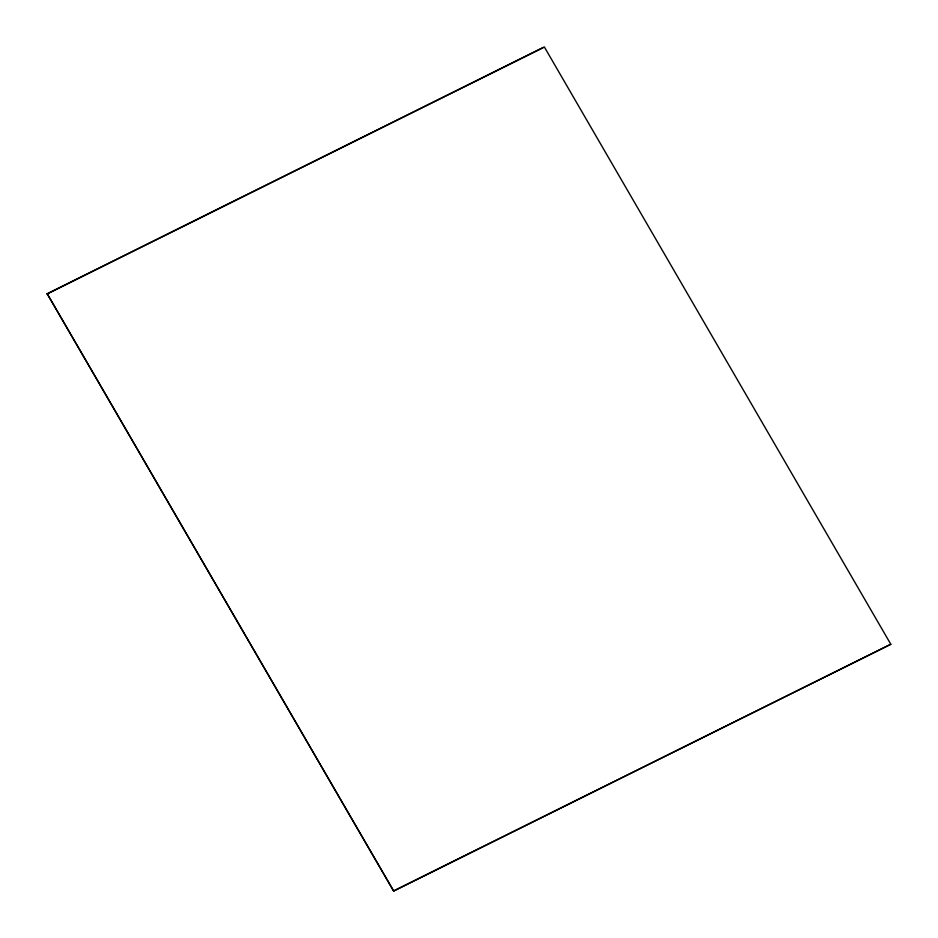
<?xml version="1.0" encoding="UTF-8"?>
<svg xmlns="http://www.w3.org/2000/svg" width="938" height="938" viewBox="0 0 938 938"><rect width="100%" height="100%" fill="white"/><g stroke="black" fill="none" stroke-linecap="round" stroke-linejoin="round"><path stroke-width="1.41" d="M47.181 293.735L544.31 46.9L890.819 644.265L393.69 891.1L47.181 293.735L393.69 891.1M47.205 293.969L543.032 47.779M393.655 890.865L890.819 644.265"/></g></svg>
